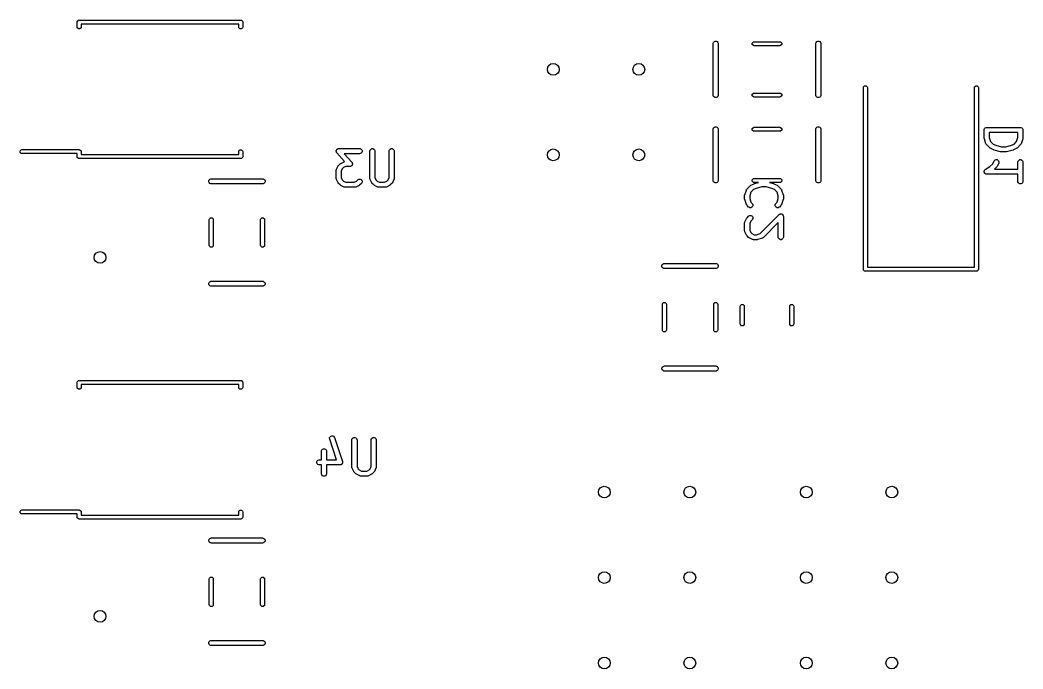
# Model space of a CAD drawing. Extents: x 0.39 to 2.96, y 0.39 to 3.71.
# Drawn here: x 1.786 to 2.959, y 2.108 to 2.868 of the extents above; entities that cross this region are included whole.
import ezdxf

# ---------------------------------------------------------------- set-up
doc = ezdxf.new("R2010")
doc.units = 0
doc.header["$MEASUREMENT"] = 0
doc.layers.add('BLACK', color=7, linetype='CONTINUOUS')

msp = doc.modelspace()

# ---------------------------------------------------------------- linework, layer by layer
at = {"layer": 'BLACK', "linetype": 'CONTINUOUS'}
for p, q in [((1.8531, 2.8654), (1.8533, 2.8663)), ((1.8531, 2.8595), (1.8531, 2.8654)), ((1.8533, 2.8663), (1.8546, 2.8676)), ((1.8546, 2.8676), (1.8555, 2.8678)), ((1.8555, 2.8678), (2.0445, 2.8678)), ((2.0421, 2.863), (1.8579, 2.863)), ((1.8579, 2.863), (1.8579, 2.8595)), ((2.0421, 2.8595), (2.0421, 2.863)), ((2.0445, 2.8678), (2.0454, 2.8676)), ((2.0454, 2.8676), (2.0467, 2.8663)), ((2.0467, 2.8663), (2.0469, 2.8654)), ((2.0469, 2.8654), (2.0469, 2.8595)), ((1.8533, 2.8586), (1.8531, 2.8595)), ((1.8546, 2.8573), (1.8533, 2.8586)), ((1.8564, 2.8573), (1.8546, 2.8573)), ((1.8577, 2.8586), (1.8564, 2.8573)), ((1.8579, 2.8595), (1.8577, 2.8586)), ((2.0423, 2.8586), (2.0421, 2.8595)), ((2.0436, 2.8573), (2.0423, 2.8586)), ((2.0454, 2.8573), (2.0436, 2.8573)), ((2.0467, 2.8586), (2.0454, 2.8573)), ((2.0469, 2.8595), (2.0467, 2.8586)), ((2.597, 2.84), (2.5971, 2.8406)), ((2.597, 2.78), (2.597, 2.84)), ((2.5971, 2.8406), (2.5975, 2.8416)), ((2.5975, 2.8416), (2.5984, 2.8425)), ((2.5984, 2.8425), (2.5994, 2.8429)), ((2.5994, 2.8429), (2.6006, 2.8429)), ((2.6006, 2.8429), (2.6016, 2.8425)), ((2.6016, 2.8425), (2.6025, 2.8416)), ((2.6025, 2.8416), (2.6029, 2.8406)), ((2.6029, 2.8406), (2.603, 2.84)), ((2.603, 2.84), (2.603, 2.78)), ((2.6428, 2.8409), (2.6441, 2.8422)), ((2.6428, 2.8391), (2.6428, 2.8409)), ((2.6441, 2.8378), (2.6428, 2.8391)), ((2.6441, 2.8422), (2.645, 2.8424)), ((2.645, 2.8424), (2.675, 2.8424)), ((2.675, 2.8424), (2.6759, 2.8422)), ((2.6759, 2.8422), (2.6772, 2.8409)), ((2.6772, 2.8391), (2.6759, 2.8378)), ((2.6772, 2.8409), (2.6772, 2.8391)), ((2.717, 2.84), (2.7171, 2.8406)), ((2.717, 2.78), (2.717, 2.84)), ((2.7171, 2.8406), (2.7175, 2.8416)), ((2.7175, 2.8416), (2.7184, 2.8425)), ((2.7184, 2.8425), (2.7194, 2.8429)), ((2.7194, 2.8429), (2.7206, 2.8429)), ((2.7206, 2.8429), (2.7216, 2.8425)), ((2.7216, 2.8425), (2.7225, 2.8416)), ((2.7225, 2.8416), (2.7229, 2.8406)), ((2.7229, 2.8406), (2.723, 2.84)), ((2.723, 2.84), (2.723, 2.78)), ((2.645, 2.8376), (2.6441, 2.8378)), ((2.675, 2.8376), (2.645, 2.8376)), ((2.6759, 2.8378), (2.675, 2.8376)), ((2.5971, 2.7794), (2.597, 2.78)), ((2.603, 2.78), (2.6029, 2.7794)), ((2.6428, 2.7809), (2.6441, 2.7822)), ((2.6428, 2.7791), (2.6428, 2.7809)), ((2.6441, 2.7822), (2.645, 2.7824)), ((2.645, 2.7824), (2.675, 2.7824)), ((2.675, 2.7824), (2.6759, 2.7822)), ((2.6759, 2.7822), (2.6772, 2.7809)), ((2.6772, 2.7809), (2.6772, 2.7791)), ((2.7171, 2.7794), (2.717, 2.78)), ((2.723, 2.78), (2.7229, 2.7794)), ((2.7727, 2.7887), (2.7729, 2.7896)), ((2.7727, 2.5761), (2.7727, 2.7887)), ((2.7729, 2.7896), (2.7741, 2.7909)), ((2.7741, 2.7909), (2.7759, 2.7909)), ((2.7759, 2.7909), (2.7772, 2.7896)), ((2.7772, 2.7896), (2.7774, 2.7887)), ((2.7774, 2.7887), (2.7774, 2.5785)), ((2.9026, 2.7887), (2.9028, 2.7896)), ((2.9026, 2.5785), (2.9026, 2.7887)), ((2.9028, 2.7896), (2.9041, 2.7909)), ((2.9041, 2.7909), (2.9059, 2.7909)), ((2.9059, 2.7909), (2.9071, 2.7896)), ((2.9071, 2.7896), (2.9073, 2.7887)), ((2.9073, 2.7887), (2.9073, 2.5761)), ((2.5975, 2.7784), (2.5971, 2.7794)), ((2.5984, 2.7775), (2.5975, 2.7784)), ((2.5994, 2.7771), (2.5984, 2.7775)), ((2.6006, 2.7771), (2.5994, 2.7771)), ((2.6016, 2.7775), (2.6006, 2.7771)), ((2.6025, 2.7784), (2.6016, 2.7775)), ((2.6029, 2.7794), (2.6025, 2.7784)), ((2.6441, 2.7778), (2.6428, 2.7791)), ((2.645, 2.7776), (2.6441, 2.7778)), ((2.675, 2.7776), (2.645, 2.7776)), ((2.6759, 2.7778), (2.675, 2.7776)), ((2.6772, 2.7791), (2.6759, 2.7778)), ((2.7175, 2.7784), (2.7171, 2.7794)), ((2.7184, 2.7775), (2.7175, 2.7784)), ((2.7194, 2.7771), (2.7184, 2.7775)), ((2.7206, 2.7771), (2.7194, 2.7771)), ((2.7216, 2.7775), (2.7206, 2.7771)), ((2.7225, 2.7784), (2.7216, 2.7775)), ((2.7229, 2.7794), (2.7225, 2.7784)), ((2.597, 2.74), (2.5971, 2.7406)), ((2.597, 2.68), (2.597, 2.74)), ((2.5971, 2.7406), (2.5975, 2.7416)), ((2.5975, 2.7416), (2.5984, 2.7425)), ((2.5984, 2.7425), (2.5994, 2.7429)), ((2.5994, 2.7429), (2.6006, 2.7429)), ((2.6006, 2.7429), (2.6016, 2.7425)), ((2.6016, 2.7425), (2.6025, 2.7416)), ((2.6025, 2.7416), (2.6029, 2.7406)), ((2.6029, 2.7406), (2.603, 2.74)), ((2.603, 2.74), (2.603, 2.68)), ((2.6428, 2.7409), (2.6441, 2.7422)), ((2.6428, 2.7391), (2.6428, 2.7409)), ((2.6441, 2.7378), (2.6428, 2.7391)), ((2.6441, 2.7422), (2.645, 2.7424)), ((2.645, 2.7376), (2.6441, 2.7378)), ((2.645, 2.7424), (2.675, 2.7424)), ((2.675, 2.7376), (2.645, 2.7376)), ((2.675, 2.7424), (2.6759, 2.7422)), ((2.6759, 2.7378), (2.675, 2.7376)), ((2.6759, 2.7422), (2.6772, 2.7409)), ((2.6772, 2.7391), (2.6759, 2.7378)), ((2.6772, 2.7409), (2.6772, 2.7391)), ((2.717, 2.74), (2.7171, 2.7406)), ((2.717, 2.68), (2.717, 2.74)), ((2.7171, 2.7406), (2.7175, 2.7416)), ((2.7175, 2.7416), (2.7184, 2.7425)), ((2.7184, 2.7425), (2.7194, 2.7429)), ((2.7194, 2.7429), (2.7206, 2.7429)), ((2.7206, 2.7429), (2.7216, 2.7425)), ((2.7216, 2.7425), (2.7225, 2.7416)), ((2.7225, 2.7416), (2.7229, 2.7406)), ((2.7229, 2.7406), (2.723, 2.74)), ((2.723, 2.74), (2.723, 2.68)), ((2.914, 2.7391), (2.9141, 2.7396)), ((2.914, 2.7297), (2.914, 2.7391)), ((2.9141, 2.7396), (2.9145, 2.7407)), ((2.9145, 2.7407), (2.9153, 2.7415)), ((2.9153, 2.7415), (2.9164, 2.742)), ((2.9164, 2.742), (2.917, 2.742)), ((2.917, 2.742), (2.9563, 2.742)), ((2.9534, 2.7361), (2.9199, 2.7361)), ((2.9199, 2.7361), (2.9199, 2.7302)), ((2.9534, 2.7302), (2.9534, 2.7361)), ((2.9563, 2.742), (2.9569, 2.742)), ((2.9569, 2.742), (2.958, 2.7415)), ((2.958, 2.7415), (2.9588, 2.7407)), ((2.9588, 2.7407), (2.9592, 2.7396)), ((2.9592, 2.7396), (2.9593, 2.7391)), ((2.9593, 2.7391), (2.9593, 2.7297)), ((2.914, 2.7294), (2.914, 2.7297)), ((2.914, 2.7293), (2.914, 2.7294)), ((2.9141, 2.7292), (2.914, 2.7293)), ((2.9141, 2.7291), (2.9141, 2.7292)), ((2.9141, 2.729), (2.9141, 2.7291)), ((2.9142, 2.7288), (2.9141, 2.729)), ((2.916, 2.7231), (2.9142, 2.7288)), ((2.9163, 2.7226), (2.916, 2.7231)), ((2.9163, 2.7225), (2.9163, 2.7226)), ((2.9164, 2.7224), (2.9163, 2.7225)), ((2.9167, 2.722), (2.9164, 2.7224)), ((2.9205, 2.7182), (2.9167, 2.722)), ((2.9199, 2.7302), (2.9214, 2.7257)), ((2.9214, 2.7257), (2.9243, 2.7227)), ((2.9243, 2.7227), (2.9274, 2.7212)), ((2.9274, 2.7212), (2.9342, 2.7195)), ((2.9391, 2.7195), (2.9459, 2.7212)), ((2.9459, 2.7212), (2.949, 2.7227)), ((2.949, 2.7227), (2.9519, 2.7257)), ((2.9519, 2.7257), (2.9534, 2.7302)), ((2.9565, 2.722), (2.9528, 2.7182)), ((2.9569, 2.7224), (2.9565, 2.722)), ((2.957, 2.7225), (2.9569, 2.7224)), ((2.9573, 2.7231), (2.957, 2.7226)), ((2.957, 2.7226), (2.957, 2.7225)), ((2.9591, 2.7288), (2.9573, 2.7231)), ((2.9592, 2.729), (2.9591, 2.7288)), ((2.9593, 2.7293), (2.9592, 2.7292)), ((2.9592, 2.7292), (2.9592, 2.7291)), ((2.9592, 2.7291), (2.9592, 2.729)), ((2.9593, 2.7297), (2.9593, 2.7294)), ((2.9593, 2.7294), (2.9593, 2.7293)), ((1.7864, 2.7147), (1.7877, 2.716)), ((1.7864, 2.7129), (1.7864, 2.7147)), ((1.7877, 2.7116), (1.7864, 2.7129)), ((1.7877, 2.716), (1.7886, 2.7162)), ((1.7886, 2.7115), (1.7877, 2.7116)), ((1.7886, 2.7162), (1.8555, 2.7162)), ((1.8531, 2.7115), (1.7886, 2.7115)), ((1.8531, 2.7079), (1.8531, 2.7115)), ((1.8555, 2.7162), (1.8564, 2.716)), ((1.8564, 2.716), (1.8577, 2.7147)), ((1.8577, 2.7147), (1.8579, 2.7138)), ((1.8579, 2.7138), (1.8579, 2.7103)), ((1.8579, 2.7103), (2.0421, 2.7103)), ((2.0421, 2.7138), (2.0423, 2.7147)), ((2.0421, 2.7103), (2.0421, 2.7138)), ((2.0423, 2.7147), (2.0436, 2.716)), ((2.0436, 2.716), (2.0454, 2.716)), ((2.0454, 2.716), (2.0467, 2.7147)), ((2.0467, 2.7147), (2.0469, 2.7138)), ((2.0469, 2.7138), (2.0469, 2.7079)), ((2.1562, 2.7145), (2.1562, 2.715)), ((2.1562, 2.715), (2.1563, 2.715)), ((2.1562, 2.714), (2.1562, 2.7145)), ((2.1562, 2.7139), (2.1562, 2.714)), ((2.1562, 2.7138), (2.1562, 2.7139)), ((2.1564, 2.7134), (2.1562, 2.7138)), ((2.1563, 2.7151), (2.1565, 2.7156)), ((2.1563, 2.715), (2.1563, 2.7151)), ((2.1566, 2.7129), (2.1564, 2.7134)), ((2.1565, 2.7156), (2.1567, 2.716)), ((2.1567, 2.7128), (2.1566, 2.7129)), ((2.1567, 2.716), (2.1568, 2.7161)), ((2.1567, 2.7127), (2.1567, 2.7128)), ((2.1569, 2.7124), (2.1567, 2.7127)), ((2.1567, 2.7127), (2.1567, 2.7127)), ((2.1568, 2.7162), (2.1572, 2.7165)), ((2.1568, 2.7161), (2.1568, 2.7162)), ((2.1659, 2.7022), (2.1569, 2.7124)), ((2.1572, 2.7165), (2.1575, 2.7168)), ((2.1575, 2.7168), (2.1576, 2.7169)), ((2.1576, 2.7169), (2.1577, 2.7169)), ((2.1577, 2.7169), (2.1581, 2.7171)), ((2.1581, 2.7171), (2.1586, 2.7173)), ((2.1586, 2.7173), (2.1587, 2.7173)), ((2.1587, 2.7173), (2.1588, 2.7173)), ((2.1588, 2.7173), (2.1588, 2.7173)), ((2.1588, 2.7173), (2.1591, 2.7173)), ((2.1591, 2.7173), (2.1835, 2.7173)), ((2.1835, 2.7114), (2.1656, 2.7114)), ((2.1656, 2.7114), (2.1745, 2.7013)), ((2.1835, 2.7173), (2.1841, 2.7173)), ((2.1841, 2.7115), (2.1835, 2.7114)), ((2.1841, 2.7173), (2.1852, 2.7168)), ((2.1852, 2.7119), (2.1841, 2.7115)), ((2.1852, 2.7168), (2.186, 2.716)), ((2.186, 2.7127), (2.1852, 2.7119)), ((2.186, 2.716), (2.1864, 2.715)), ((2.1864, 2.7138), (2.186, 2.7127)), ((2.1864, 2.715), (2.1864, 2.7138)), ((2.1956, 2.715), (2.1961, 2.716)), ((2.1956, 2.7144), (2.1956, 2.715)), ((2.1956, 2.6825), (2.1956, 2.7144)), ((2.1961, 2.716), (2.1969, 2.7168)), ((2.1969, 2.7168), (2.1979, 2.7173)), ((2.1979, 2.7173), (2.1991, 2.7173)), ((2.1991, 2.7173), (2.2002, 2.7168)), ((2.2002, 2.7168), (2.201, 2.716)), ((2.201, 2.716), (2.2014, 2.715)), ((2.2014, 2.715), (2.2015, 2.7144)), ((2.2015, 2.7144), (2.2015, 2.6832)), ((2.2181, 2.715), (2.2186, 2.716)), ((2.2181, 2.7144), (2.2181, 2.715)), ((2.2181, 2.6832), (2.2181, 2.7144)), ((2.2186, 2.716), (2.2194, 2.7168)), ((2.2194, 2.7168), (2.2204, 2.7173)), ((2.2204, 2.7173), (2.2216, 2.7173)), ((2.2216, 2.7173), (2.2226, 2.7168)), ((2.2226, 2.7168), (2.2235, 2.716)), ((2.2235, 2.716), (2.2239, 2.715)), ((2.2239, 2.715), (2.224, 2.7144)), ((2.224, 2.7144), (2.224, 2.6825)), ((2.9207, 2.718), (2.9205, 2.7182)), ((2.9208, 2.718), (2.9207, 2.718)), ((2.9209, 2.7179), (2.9208, 2.718)), ((2.921, 2.7178), (2.9209, 2.7179)), ((2.9209, 2.7179), (2.9209, 2.7179)), ((2.9213, 2.7177), (2.921, 2.7178)), ((2.925, 2.7158), (2.9213, 2.7177)), ((2.9251, 2.7158), (2.925, 2.7158)), ((2.9253, 2.7157), (2.9251, 2.7158)), ((2.9251, 2.7158), (2.9251, 2.7158)), ((2.9256, 2.7156), (2.9253, 2.7157)), ((2.9331, 2.7137), (2.9256, 2.7156)), ((2.9256, 2.7156), (2.9256, 2.7156)), ((2.9256, 2.7156), (2.9256, 2.7156)), ((2.9332, 2.7137), (2.9331, 2.7137)), ((2.9333, 2.7137), (2.9332, 2.7137)), ((2.9335, 2.7136), (2.9333, 2.7137)), ((2.9337, 2.7136), (2.9335, 2.7136)), ((2.9338, 2.7136), (2.9337, 2.7136)), ((2.9337, 2.7136), (2.9337, 2.7136)), ((2.9395, 2.7136), (2.9338, 2.7136)), ((2.9342, 2.7195), (2.9391, 2.7195)), ((2.9396, 2.7136), (2.9395, 2.7136)), ((2.9398, 2.7136), (2.9396, 2.7136)), ((2.9396, 2.7136), (2.9396, 2.7136)), ((2.94, 2.7137), (2.9398, 2.7136)), ((2.9401, 2.7137), (2.94, 2.7137)), ((2.9402, 2.7137), (2.9401, 2.7137)), ((2.9477, 2.7156), (2.9402, 2.7137)), ((2.948, 2.7157), (2.9477, 2.7156)), ((2.9477, 2.7156), (2.9477, 2.7156)), ((2.9477, 2.7156), (2.9477, 2.7156)), ((2.9482, 2.7158), (2.948, 2.7157)), ((2.9483, 2.7158), (2.9482, 2.7158)), ((2.9482, 2.7158), (2.9482, 2.7158)), ((2.952, 2.7177), (2.9483, 2.7158)), ((2.9523, 2.7178), (2.952, 2.7177)), ((2.9524, 2.7179), (2.9523, 2.7179)), ((2.9523, 2.7179), (2.9523, 2.7178)), ((2.9525, 2.718), (2.9524, 2.7179)), ((2.9526, 2.718), (2.9525, 2.718)), ((2.9528, 2.7182), (2.9526, 2.718)), ((1.8533, 2.707), (1.8531, 2.7079)), ((1.8546, 2.7057), (1.8533, 2.707)), ((1.8555, 2.7056), (1.8546, 2.7057)), ((2.0445, 2.7056), (1.8555, 2.7056)), ((2.0454, 2.7057), (2.0445, 2.7056)), ((2.0467, 2.707), (2.0454, 2.7057)), ((2.0469, 2.7079), (2.0467, 2.707)), ((2.1587, 2.6975), (2.1589, 2.6977)), ((2.1589, 2.6977), (2.1608, 2.6996)), ((2.1608, 2.6996), (2.161, 2.6998)), ((2.161, 2.6998), (2.1611, 2.6998)), ((2.1611, 2.6998), (2.1612, 2.6999)), ((2.1612, 2.6999), (2.1612, 2.7)), ((2.1612, 2.7), (2.1613, 2.7)), ((2.1613, 2.7), (2.1616, 2.7001)), ((2.1616, 2.7001), (2.1653, 2.702)), ((2.1653, 2.702), (2.1659, 2.7022)), ((2.1745, 2.7013), (2.1747, 2.7011)), ((2.1747, 2.6977), (2.1746, 2.6977)), ((2.1746, 2.6977), (2.1746, 2.6976)), ((2.1747, 2.7011), (2.1747, 2.701)), ((2.1747, 2.701), (2.1747, 2.701)), ((2.1747, 2.701), (2.1748, 2.7009)), ((2.1749, 2.6982), (2.1747, 2.6977)), ((2.1748, 2.7009), (2.175, 2.7004)), ((2.1751, 2.6986), (2.1749, 2.6982)), ((2.175, 2.7004), (2.1752, 2.7)), ((2.1752, 2.6988), (2.1751, 2.6987)), ((2.1751, 2.6987), (2.1751, 2.6986)), ((2.1752, 2.7), (2.1752, 2.6999)), ((2.1752, 2.6999), (2.1752, 2.6998)), ((2.1752, 2.6998), (2.1752, 2.6993)), ((2.1752, 2.6993), (2.1752, 2.6988)), ((2.9207, 2.6964), (2.9239, 2.6996)), ((2.9239, 2.6996), (2.9256, 2.7029)), ((2.9256, 2.7029), (2.9259, 2.7034)), ((2.9259, 2.7034), (2.9267, 2.7041)), ((2.9267, 2.7041), (2.9278, 2.7045)), ((2.9278, 2.7045), (2.929, 2.7044)), ((2.929, 2.7044), (2.93, 2.7039)), ((2.9309, 2.7002), (2.929, 2.6965)), ((2.93, 2.7039), (2.9308, 2.703)), ((2.9308, 2.703), (2.9311, 2.7019)), ((2.9311, 2.7008), (2.9309, 2.7002)), ((2.9311, 2.7019), (2.9311, 2.7008)), ((2.9534, 2.7021), (2.9539, 2.7032)), ((2.9534, 2.7016), (2.9534, 2.7021)), ((2.9534, 2.6933), (2.9534, 2.7016)), ((2.9539, 2.7032), (2.9547, 2.704)), ((2.9547, 2.704), (2.9558, 2.7045)), ((2.9558, 2.7045), (2.9569, 2.7045)), ((2.9569, 2.7045), (2.958, 2.704)), ((2.958, 2.704), (2.9588, 2.7032)), ((2.9588, 2.7032), (2.9592, 2.7021)), ((2.9592, 2.7021), (2.9593, 2.7016)), ((2.9593, 2.7016), (2.9593, 2.6791)), ((2.1562, 2.6925), (2.1563, 2.6926)), ((2.1562, 2.6919), (2.1562, 2.6925)), ((2.1562, 2.6825), (2.1562, 2.6919)), ((2.1563, 2.6927), (2.1565, 2.6932)), ((2.1563, 2.6926), (2.1563, 2.6927)), ((2.1565, 2.6932), (2.1584, 2.697)), ((2.1584, 2.697), (2.1585, 2.6972)), ((2.1585, 2.6972), (2.1586, 2.6973)), ((2.1586, 2.6973), (2.1586, 2.6974)), ((2.1586, 2.6974), (2.1587, 2.6974)), ((2.1587, 2.6974), (2.1587, 2.6975)), ((2.1634, 2.6939), (2.1621, 2.6912)), ((2.1621, 2.6912), (2.1621, 2.6832)), ((2.1646, 2.6951), (2.1634, 2.6939)), ((2.1673, 2.6964), (2.1646, 2.6951)), ((2.1723, 2.6964), (2.1673, 2.6964)), ((2.1726, 2.6965), (2.1723, 2.6964)), ((2.1727, 2.6965), (2.1726, 2.6965)), ((2.1726, 2.6965), (2.1726, 2.6965)), ((2.1728, 2.6965), (2.1727, 2.6965)), ((2.1733, 2.6967), (2.1728, 2.6965)), ((2.1737, 2.6968), (2.1733, 2.6967)), ((2.1738, 2.6969), (2.1737, 2.6968)), ((2.1739, 2.6969), (2.1738, 2.6969)), ((2.1742, 2.6973), (2.1739, 2.6969)), ((2.1746, 2.6976), (2.1742, 2.6973)), ((2.914, 2.6903), (2.9141, 2.6906)), ((2.9141, 2.69), (2.914, 2.6903)), ((2.9141, 2.6909), (2.9142, 2.6912)), ((2.9141, 2.6906), (2.9141, 2.6909)), ((2.9141, 2.6897), (2.9141, 2.69)), ((2.9142, 2.6895), (2.9141, 2.6897)), ((2.9142, 2.6914), (2.9144, 2.6917)), ((2.9142, 2.6912), (2.9142, 2.6914)), ((2.9142, 2.6892), (2.9142, 2.6895)), ((2.9144, 2.6889), (2.9142, 2.6892)), ((2.9144, 2.6917), (2.9145, 2.692)), ((2.9145, 2.6887), (2.9144, 2.6889)), ((2.9145, 2.692), (2.9147, 2.6922)), ((2.9147, 2.6885), (2.9145, 2.6887)), ((2.9147, 2.6922), (2.9149, 2.6924)), ((2.9149, 2.6882), (2.9147, 2.6885)), ((2.9149, 2.6924), (2.9153, 2.6928)), ((2.9151, 2.6881), (2.9149, 2.6882)), ((2.9153, 2.6879), (2.9151, 2.6881)), ((2.9153, 2.6928), (2.9207, 2.6964)), ((2.9153, 2.6928), (2.9153, 2.6928)), ((2.9153, 2.6928), (2.9153, 2.6928)), ((2.9153, 2.6928), (2.9153, 2.6928)), ((2.9156, 2.6877), (2.9153, 2.6879)), ((2.9158, 2.6876), (2.9156, 2.6877)), ((2.9161, 2.6875), (2.9158, 2.6876)), ((2.9164, 2.6874), (2.9161, 2.6875)), ((2.917, 2.6874), (2.9164, 2.6874)), ((2.9534, 2.6874), (2.917, 2.6874)), ((2.917, 2.6874), (2.917, 2.6874)), ((2.917, 2.6874), (2.917, 2.6874)), ((2.917, 2.6874), (2.917, 2.6874)), ((2.9284, 2.6957), (2.926, 2.6933)), ((2.926, 2.6933), (2.9534, 2.6933)), ((2.9286, 2.696), (2.9284, 2.6957)), ((2.9287, 2.696), (2.9286, 2.696)), ((2.9288, 2.6962), (2.9287, 2.6961)), ((2.9287, 2.6961), (2.9287, 2.696)), ((2.929, 2.6965), (2.9288, 2.6962)), ((2.9288, 2.6962), (2.9288, 2.6962)), ((2.9534, 2.6791), (2.9534, 2.6874)), ((2.0071, 2.6797), (2.0075, 2.6808)), ((2.0071, 2.6786), (2.0071, 2.6797)), ((2.0075, 2.6775), (2.0071, 2.6786)), ((2.0075, 2.6808), (2.0084, 2.6816)), ((2.0084, 2.6767), (2.0075, 2.6775)), ((2.0084, 2.6816), (2.0094, 2.6821)), ((2.0094, 2.6763), (2.0084, 2.6767)), ((2.0094, 2.6821), (2.01, 2.6821)), ((2.01, 2.6762), (2.0094, 2.6763)), ((2.01, 2.6821), (2.07, 2.6821)), ((2.07, 2.6762), (2.01, 2.6762)), ((2.07, 2.6821), (2.0706, 2.6821)), ((2.0706, 2.6763), (2.07, 2.6762)), ((2.0706, 2.6821), (2.0716, 2.6816)), ((2.0716, 2.6767), (2.0706, 2.6763)), ((2.0716, 2.6816), (2.0725, 2.6808)), ((2.0725, 2.6775), (2.0716, 2.6767)), ((2.0725, 2.6808), (2.0729, 2.6797)), ((2.0729, 2.6786), (2.0725, 2.6775)), ((2.0729, 2.6797), (2.0729, 2.6786)), ((2.1562, 2.6819), (2.1562, 2.6825)), ((2.1563, 2.6818), (2.1562, 2.6819)), ((2.1563, 2.6817), (2.1563, 2.6818)), ((2.1565, 2.6812), (2.1563, 2.6817)), ((2.1584, 2.6774), (2.1565, 2.6812)), ((2.1585, 2.6772), (2.1584, 2.6774)), ((2.1586, 2.6771), (2.1585, 2.6772)), ((2.1586, 2.677), (2.1586, 2.6771)), ((2.1587, 2.6769), (2.1586, 2.677)), ((2.1589, 2.6767), (2.1587, 2.6769)), ((2.1587, 2.6769), (2.1587, 2.6769)), ((2.1608, 2.6748), (2.1589, 2.6767)), ((2.161, 2.6746), (2.1608, 2.6748)), ((2.1611, 2.6746), (2.161, 2.6746)), ((2.1612, 2.6745), (2.1611, 2.6746)), ((2.1612, 2.6744), (2.1612, 2.6745)), ((2.1613, 2.6744), (2.1612, 2.6744)), ((2.1616, 2.6742), (2.1613, 2.6744)), ((2.1653, 2.6724), (2.1616, 2.6742)), ((2.1621, 2.6832), (2.1634, 2.6805)), ((2.1634, 2.6805), (2.1646, 2.6793)), ((2.1646, 2.6793), (2.1673, 2.678)), ((2.1673, 2.678), (2.1772, 2.678)), ((2.1772, 2.678), (2.1799, 2.6793)), ((2.183, 2.6742), (2.1792, 2.6724)), ((2.1799, 2.6793), (2.1814, 2.6808)), ((2.1814, 2.6808), (2.1819, 2.6812)), ((2.1819, 2.6812), (2.1829, 2.6817)), ((2.1829, 2.6817), (2.1841, 2.6817)), ((2.1832, 2.6744), (2.183, 2.6742)), ((2.1833, 2.6744), (2.1832, 2.6744)), ((2.1834, 2.6745), (2.1833, 2.6744)), ((2.1835, 2.6746), (2.1834, 2.6746)), ((2.1834, 2.6746), (2.1834, 2.6745)), ((2.1837, 2.6748), (2.1835, 2.6746)), ((2.1856, 2.6767), (2.1837, 2.6748)), ((2.1841, 2.6817), (2.1852, 2.6812)), ((2.1852, 2.6812), (2.186, 2.6804)), ((2.186, 2.6771), (2.1856, 2.6767)), ((2.186, 2.6804), (2.1864, 2.6793)), ((2.1864, 2.6782), (2.186, 2.6771)), ((2.1864, 2.6793), (2.1864, 2.6782)), ((2.1956, 2.6819), (2.1956, 2.6825)), ((2.1957, 2.6818), (2.1956, 2.6819)), ((2.1957, 2.6817), (2.1957, 2.6818)), ((2.1959, 2.6812), (2.1957, 2.6817)), ((2.1977, 2.6774), (2.1959, 2.6812)), ((2.1979, 2.6772), (2.1977, 2.6774)), ((2.1979, 2.6771), (2.1979, 2.6772)), ((2.198, 2.677), (2.1979, 2.6771)), ((2.1981, 2.6769), (2.198, 2.677)), ((2.1983, 2.6767), (2.1981, 2.6769)), ((2.1981, 2.6769), (2.1981, 2.6769)), ((2.2002, 2.6748), (2.1983, 2.6767)), ((2.2004, 2.6746), (2.2002, 2.6748)), ((2.2005, 2.6745), (2.2004, 2.6746)), ((2.2004, 2.6746), (2.2004, 2.6746)), ((2.2006, 2.6744), (2.2005, 2.6745)), ((2.2007, 2.6744), (2.2006, 2.6744)), ((2.2009, 2.6742), (2.2007, 2.6744)), ((2.2047, 2.6724), (2.2009, 2.6742)), ((2.2015, 2.6832), (2.2028, 2.6805)), ((2.2028, 2.6805), (2.204, 2.6793)), ((2.204, 2.6793), (2.2067, 2.678)), ((2.2067, 2.678), (2.2128, 2.678)), ((2.2128, 2.678), (2.2155, 2.6793)), ((2.2186, 2.6742), (2.2148, 2.6724)), ((2.2155, 2.6793), (2.2167, 2.6805)), ((2.2167, 2.6805), (2.2181, 2.6832)), ((2.2188, 2.6744), (2.2186, 2.6742)), ((2.2189, 2.6744), (2.2188, 2.6744)), ((2.219, 2.6745), (2.2189, 2.6744)), ((2.2191, 2.6746), (2.219, 2.6745)), ((2.2193, 2.6748), (2.2191, 2.6746)), ((2.2191, 2.6746), (2.2191, 2.6746)), ((2.2212, 2.6767), (2.2193, 2.6748)), ((2.2214, 2.6769), (2.2212, 2.6767)), ((2.2215, 2.6769), (2.2214, 2.6769)), ((2.2216, 2.6771), (2.2215, 2.677)), ((2.2215, 2.677), (2.2215, 2.6769)), ((2.2218, 2.6774), (2.2216, 2.6772)), ((2.2216, 2.6772), (2.2216, 2.6771)), ((2.2236, 2.6812), (2.2218, 2.6774)), ((2.2239, 2.6817), (2.2236, 2.6812)), ((2.224, 2.6825), (2.2239, 2.6819)), ((2.2239, 2.6819), (2.2239, 2.6818)), ((2.2239, 2.6818), (2.2239, 2.6817)), ((2.5971, 2.6794), (2.597, 2.68)), ((2.5975, 2.6784), (2.5971, 2.6794)), ((2.5984, 2.6775), (2.5975, 2.6784)), ((2.5994, 2.6771), (2.5984, 2.6775)), ((2.6006, 2.6771), (2.5994, 2.6771)), ((2.6016, 2.6775), (2.6006, 2.6771)), ((2.6025, 2.6784), (2.6016, 2.6775)), ((2.6029, 2.6794), (2.6025, 2.6784)), ((2.603, 2.68), (2.6029, 2.6794)), ((2.6407, 2.6741), (2.6407, 2.6742)), ((2.6407, 2.6742), (2.6408, 2.6742)), ((2.6408, 2.6742), (2.6411, 2.6744)), ((2.6411, 2.6744), (2.6448, 2.6763)), ((2.6428, 2.6809), (2.6441, 2.6822)), ((2.6428, 2.6791), (2.6428, 2.6809)), ((2.6441, 2.6778), (2.6428, 2.6791)), ((2.6441, 2.6822), (2.645, 2.6824)), ((2.645, 2.6776), (2.6441, 2.6778)), ((2.6448, 2.6763), (2.6449, 2.6763)), ((2.6449, 2.6763), (2.6451, 2.6764)), ((2.6449, 2.6763), (2.6449, 2.6763)), ((2.645, 2.6824), (2.675, 2.6824)), ((2.65, 2.6776), (2.645, 2.6776)), ((2.6451, 2.6764), (2.6454, 2.6765)), ((2.6454, 2.6765), (2.65, 2.6776)), ((2.6454, 2.6765), (2.6454, 2.6765)), ((2.6454, 2.6765), (2.6454, 2.6765)), ((2.675, 2.6776), (2.6629, 2.6776)), ((2.6629, 2.6776), (2.6675, 2.6765)), ((2.6675, 2.6765), (2.6675, 2.6765)), ((2.6675, 2.6765), (2.6675, 2.6765)), ((2.6675, 2.6765), (2.6678, 2.6764)), ((2.6678, 2.6764), (2.668, 2.6763)), ((2.668, 2.6763), (2.668, 2.6763)), ((2.668, 2.6763), (2.6681, 2.6763)), ((2.6681, 2.6763), (2.6718, 2.6744)), ((2.6718, 2.6744), (2.6721, 2.6742)), ((2.6721, 2.6742), (2.6721, 2.6742)), ((2.6721, 2.6742), (2.6722, 2.6741)), ((2.675, 2.6824), (2.6759, 2.6822)), ((2.6759, 2.6778), (2.675, 2.6776)), ((2.6759, 2.6822), (2.6772, 2.6809)), ((2.6772, 2.6791), (2.6759, 2.6778)), ((2.6772, 2.6809), (2.6772, 2.6791)), ((2.7171, 2.6794), (2.717, 2.68)), ((2.7175, 2.6784), (2.7171, 2.6794)), ((2.7184, 2.6775), (2.7175, 2.6784)), ((2.7194, 2.6771), (2.7184, 2.6775)), ((2.7206, 2.6771), (2.7194, 2.6771)), ((2.7216, 2.6775), (2.7206, 2.6771)), ((2.7225, 2.6784), (2.7216, 2.6775)), ((2.7229, 2.6794), (2.7225, 2.6784)), ((2.723, 2.68), (2.7229, 2.6794)), ((2.9534, 2.6785), (2.9534, 2.6791)), ((2.9539, 2.6774), (2.9534, 2.6785)), ((2.9547, 2.6766), (2.9539, 2.6774)), ((2.9558, 2.6762), (2.9547, 2.6766)), ((2.9569, 2.6762), (2.9558, 2.6762)), ((2.958, 2.6766), (2.9569, 2.6762)), ((2.9588, 2.6774), (2.958, 2.6766)), ((2.9592, 2.6785), (2.9588, 2.6774)), ((2.9593, 2.6791), (2.9592, 2.6785)), ((2.1659, 2.6722), (2.1653, 2.6724)), ((2.166, 2.6722), (2.1659, 2.6722)), ((2.1661, 2.6721), (2.166, 2.6722)), ((2.1666, 2.6721), (2.1661, 2.6721)), ((2.1779, 2.6721), (2.1666, 2.6721)), ((2.1785, 2.6721), (2.1779, 2.6721)), ((2.1786, 2.6722), (2.1785, 2.6721)), ((2.1787, 2.6722), (2.1786, 2.6722)), ((2.1792, 2.6724), (2.1787, 2.6722)), ((2.2052, 2.6722), (2.2047, 2.6724)), ((2.2053, 2.6722), (2.2052, 2.6722)), ((2.2054, 2.6721), (2.2053, 2.6722)), ((2.206, 2.6721), (2.2054, 2.6721)), ((2.2135, 2.6721), (2.206, 2.6721)), ((2.2141, 2.6721), (2.2135, 2.6721)), ((2.2142, 2.6722), (2.2141, 2.6721)), ((2.2143, 2.6722), (2.2142, 2.6722)), ((2.2148, 2.6724), (2.2143, 2.6722)), ((2.6338, 2.6627), (2.6339, 2.6628)), ((2.6338, 2.6624), (2.6338, 2.6627)), ((2.6338, 2.6627), (2.6338, 2.6627)), ((2.6339, 2.663), (2.634, 2.6633)), ((2.6339, 2.6629), (2.6339, 2.663)), ((2.6339, 2.6628), (2.6339, 2.6629)), ((2.634, 2.6633), (2.6358, 2.6689)), ((2.6358, 2.6689), (2.6361, 2.6695)), ((2.6361, 2.6695), (2.6362, 2.6696)), ((2.6361, 2.6695), (2.6361, 2.6695)), ((2.6362, 2.6696), (2.6366, 2.6701)), ((2.6366, 2.6701), (2.6403, 2.6738)), ((2.6412, 2.6664), (2.6397, 2.6619)), ((2.6403, 2.6738), (2.6405, 2.674)), ((2.6405, 2.674), (2.6406, 2.6741)), ((2.6406, 2.6741), (2.6407, 2.6741)), ((2.6441, 2.6693), (2.6412, 2.6664)), ((2.6472, 2.6708), (2.6441, 2.6693)), ((2.654, 2.6725), (2.6472, 2.6708)), ((2.6589, 2.6725), (2.654, 2.6725)), ((2.6657, 2.6708), (2.6589, 2.6725)), ((2.6688, 2.6693), (2.6657, 2.6708)), ((2.6717, 2.6664), (2.6688, 2.6693)), ((2.6732, 2.6619), (2.6717, 2.6664)), ((2.6722, 2.6741), (2.6723, 2.6741)), ((2.6723, 2.6741), (2.6724, 2.674)), ((2.6724, 2.674), (2.6726, 2.6738)), ((2.6726, 2.6738), (2.6763, 2.6701)), ((2.6763, 2.6701), (2.6767, 2.6696)), ((2.6767, 2.6696), (2.6768, 2.6695)), ((2.6768, 2.6695), (2.6768, 2.6695)), ((2.6768, 2.6695), (2.6771, 2.6689)), ((2.6771, 2.6689), (2.6789, 2.6633)), ((2.6789, 2.6633), (2.679, 2.663)), ((2.679, 2.663), (2.679, 2.6629)), ((2.679, 2.6629), (2.679, 2.6628)), ((2.679, 2.6628), (2.6791, 2.6627)), ((2.6791, 2.6627), (2.6791, 2.6627)), ((2.6791, 2.6627), (2.6791, 2.6624)), ((2.6338, 2.6586), (2.6338, 2.6624)), ((2.6338, 2.6583), (2.6338, 2.6586)), ((2.6339, 2.6582), (2.6338, 2.6583)), ((2.6338, 2.6583), (2.6338, 2.6583)), ((2.6339, 2.658), (2.6339, 2.6582)), ((2.634, 2.6577), (2.6339, 2.658)), ((2.6339, 2.658), (2.6339, 2.658)), ((2.6358, 2.6521), (2.634, 2.6577)), ((2.6361, 2.6515), (2.6358, 2.6521)), ((2.6362, 2.6514), (2.6361, 2.6515)), ((2.6361, 2.6515), (2.6361, 2.6515)), ((2.6366, 2.6509), (2.6362, 2.6514)), ((2.6384, 2.649), (2.6366, 2.6509)), ((2.6397, 2.6619), (2.6397, 2.6591)), ((2.6397, 2.6591), (2.6412, 2.6546)), ((2.6412, 2.6546), (2.6426, 2.6532)), ((2.6426, 2.6532), (2.643, 2.6528)), ((2.643, 2.6528), (2.6434, 2.6517)), ((2.6434, 2.6517), (2.6434, 2.6505)), ((2.6695, 2.6517), (2.6699, 2.6528)), ((2.6695, 2.6505), (2.6695, 2.6517)), ((2.6699, 2.6528), (2.6703, 2.6532)), ((2.6703, 2.6532), (2.6717, 2.6546)), ((2.6717, 2.6546), (2.6732, 2.6591)), ((2.6732, 2.6591), (2.6732, 2.6619)), ((2.6763, 2.6509), (2.6745, 2.649)), ((2.6767, 2.6514), (2.6763, 2.6509)), ((2.6768, 2.6515), (2.6767, 2.6514)), ((2.6771, 2.6521), (2.6768, 2.6515)), ((2.6768, 2.6515), (2.6768, 2.6515)), ((2.6789, 2.6577), (2.6771, 2.6521)), ((2.679, 2.658), (2.6789, 2.6577)), ((2.6791, 2.6583), (2.679, 2.6582)), ((2.679, 2.6582), (2.679, 2.658)), ((2.679, 2.658), (2.679, 2.658)), ((2.6791, 2.6624), (2.6791, 2.6586)), ((2.6791, 2.6586), (2.6791, 2.6583)), ((2.6791, 2.6583), (2.6791, 2.6583)), ((2.6389, 2.6487), (2.6384, 2.649)), ((2.6399, 2.6482), (2.6389, 2.6487)), ((2.6389, 2.6386), (2.6399, 2.639)), ((2.6411, 2.6482), (2.6399, 2.6482)), ((2.6399, 2.639), (2.6411, 2.639)), ((2.6422, 2.6487), (2.6411, 2.6482)), ((2.6411, 2.639), (2.6422, 2.6386)), ((2.643, 2.6495), (2.6422, 2.6487)), ((2.6434, 2.6505), (2.643, 2.6495)), ((2.652, 2.6181), (2.674, 2.6401)), ((2.6699, 2.6495), (2.6695, 2.6505)), ((2.6707, 2.6487), (2.6699, 2.6495)), ((2.6718, 2.6482), (2.6707, 2.6487)), ((2.673, 2.6482), (2.6718, 2.6482)), ((2.674, 2.6487), (2.673, 2.6482)), ((2.6745, 2.649), (2.674, 2.6487)), ((2.674, 2.6401), (2.6745, 2.6405)), ((2.6745, 2.6405), (2.6752, 2.6408)), ((2.6752, 2.6408), (2.6756, 2.6409)), ((2.6756, 2.6409), (2.6767, 2.6409)), ((2.6767, 2.6409), (2.6778, 2.6405)), ((2.6778, 2.6405), (2.6786, 2.6396)), ((2.6786, 2.6396), (2.6788, 2.639)), ((2.6788, 2.639), (2.679, 2.6386)), ((2.0076, 2.6342), (2.0078, 2.6351)), ((2.0076, 2.6042), (2.0076, 2.6342)), ((2.0078, 2.6351), (2.0091, 2.6363)), ((2.0091, 2.6363), (2.0109, 2.6363)), ((2.0109, 2.6363), (2.0122, 2.6351)), ((2.0122, 2.6351), (2.0124, 2.6342)), ((2.0124, 2.6342), (2.0124, 2.6042)), ((2.0676, 2.6342), (2.0678, 2.6351)), ((2.0676, 2.6042), (2.0676, 2.6342)), ((2.0678, 2.6351), (2.0691, 2.6363)), ((2.0691, 2.6363), (2.0709, 2.6363)), ((2.0709, 2.6363), (2.0722, 2.6351)), ((2.0722, 2.6351), (2.0724, 2.6342)), ((2.0724, 2.6342), (2.0724, 2.6042)), ((2.6338, 2.6305), (2.6339, 2.6311)), ((2.6338, 2.6211), (2.6338, 2.6305)), ((2.6339, 2.6313), (2.6341, 2.6318)), ((2.6339, 2.6312), (2.6339, 2.6313)), ((2.6339, 2.6311), (2.6339, 2.6312)), ((2.6341, 2.6318), (2.636, 2.6356)), ((2.636, 2.6356), (2.6362, 2.6358)), ((2.6362, 2.636), (2.6363, 2.6361)), ((2.6362, 2.6359), (2.6362, 2.636)), ((2.6362, 2.6358), (2.6362, 2.6359)), ((2.6363, 2.6361), (2.6364, 2.6361)), ((2.6364, 2.6361), (2.6366, 2.6363)), ((2.6366, 2.6363), (2.6384, 2.6382)), ((2.6384, 2.6382), (2.6389, 2.6386)), ((2.6411, 2.6325), (2.6397, 2.6298)), ((2.6397, 2.6298), (2.6397, 2.6218)), ((2.6426, 2.634), (2.6411, 2.6325)), ((2.6422, 2.6386), (2.643, 2.6378)), ((2.643, 2.6345), (2.6426, 2.634)), ((2.643, 2.6378), (2.6434, 2.6367)), ((2.6434, 2.6356), (2.643, 2.6345)), ((2.6434, 2.6367), (2.6434, 2.6356)), ((2.6732, 2.6309), (2.6557, 2.6134)), ((2.6732, 2.6136), (2.6732, 2.6309)), ((2.679, 2.6386), (2.6791, 2.638)), ((2.6791, 2.638), (2.6791, 2.6136)), ((2.6339, 2.6206), (2.6338, 2.6211)), ((2.6339, 2.6205), (2.6339, 2.6206)), ((2.6339, 2.6203), (2.6339, 2.6205)), ((2.6341, 2.6198), (2.6339, 2.6203)), ((2.636, 2.6161), (2.6341, 2.6198)), ((2.6362, 2.6158), (2.636, 2.6161)), ((2.6362, 2.6157), (2.6362, 2.6158)), ((2.6363, 2.6156), (2.6362, 2.6157)), ((2.6362, 2.6157), (2.6362, 2.6157)), ((2.6364, 2.6155), (2.6363, 2.6156)), ((2.6397, 2.6218), (2.6411, 2.6191)), ((2.6411, 2.6191), (2.6423, 2.6179)), ((2.6423, 2.6179), (2.645, 2.6166)), ((2.645, 2.6166), (2.6475, 2.6166)), ((2.6475, 2.6166), (2.652, 2.6181)), ((2.0078, 2.6033), (2.0076, 2.6042)), ((2.0124, 2.6042), (2.0122, 2.6033)), ((2.0678, 2.6033), (2.0676, 2.6042)), ((2.0724, 2.6042), (2.0722, 2.6033)), ((2.6366, 2.6153), (2.6364, 2.6155)), ((2.6384, 2.6134), (2.6366, 2.6153)), ((2.6387, 2.6132), (2.6384, 2.6134)), ((2.6388, 2.6131), (2.6387, 2.6132)), ((2.6387, 2.6132), (2.6387, 2.6132)), ((2.6389, 2.613), (2.6388, 2.6131)), ((2.6392, 2.6129), (2.6389, 2.613)), ((2.6389, 2.613), (2.6389, 2.613)), ((2.6429, 2.611), (2.6392, 2.6129)), ((2.6435, 2.6108), (2.6429, 2.611)), ((2.6436, 2.6108), (2.6435, 2.6108)), ((2.6437, 2.6107), (2.6436, 2.6108)), ((2.6443, 2.6107), (2.6437, 2.6107)), ((2.648, 2.6107), (2.6443, 2.6107)), ((2.6483, 2.6107), (2.648, 2.6107)), ((2.6484, 2.6107), (2.6483, 2.6107)), ((2.6485, 2.6107), (2.6484, 2.6107)), ((2.6486, 2.6107), (2.6485, 2.6107)), ((2.6487, 2.6108), (2.6486, 2.6107)), ((2.6489, 2.6108), (2.6487, 2.6108)), ((2.6546, 2.6127), (2.6489, 2.6108)), ((2.6551, 2.6129), (2.6546, 2.6127)), ((2.6552, 2.613), (2.6551, 2.6129)), ((2.6553, 2.613), (2.6552, 2.613)), ((2.6557, 2.6134), (2.6553, 2.613)), ((2.6732, 2.6131), (2.6732, 2.6136)), ((2.6737, 2.612), (2.6732, 2.6131)), ((2.6745, 2.6112), (2.6737, 2.612)), ((2.6756, 2.6107), (2.6745, 2.6112)), ((2.6767, 2.6107), (2.6756, 2.6107)), ((2.6778, 2.6112), (2.6767, 2.6107)), ((2.6786, 2.612), (2.6778, 2.6112)), ((2.679, 2.6131), (2.6786, 2.612)), ((2.6791, 2.6136), (2.679, 2.6131)), ((2.0091, 2.602), (2.0078, 2.6033)), ((2.0109, 2.602), (2.0091, 2.602)), ((2.0122, 2.6033), (2.0109, 2.602)), ((2.0691, 2.602), (2.0678, 2.6033)), ((2.0709, 2.602), (2.0691, 2.602)), ((2.0722, 2.6033), (2.0709, 2.602)), ((2.5371, 2.5806), (2.5375, 2.5816)), ((2.5371, 2.5794), (2.5371, 2.5806)), ((2.5375, 2.5816), (2.5384, 2.5825)), ((2.5384, 2.5825), (2.5394, 2.5829)), ((2.5394, 2.5829), (2.54, 2.583)), ((2.54, 2.583), (2.6, 2.583)), ((2.6, 2.583), (2.6006, 2.5829)), ((2.6006, 2.5829), (2.6016, 2.5825)), ((2.6016, 2.5825), (2.6025, 2.5816)), ((2.6025, 2.5816), (2.6029, 2.5806)), ((2.6029, 2.5806), (2.6029, 2.5794)), ((2.5375, 2.5784), (2.5371, 2.5794)), ((2.5384, 2.5775), (2.5375, 2.5784)), ((2.5394, 2.5771), (2.5384, 2.5775)), ((2.54, 2.577), (2.5394, 2.5771)), ((2.6, 2.577), (2.54, 2.577)), ((2.6006, 2.5771), (2.6, 2.577)), ((2.6016, 2.5775), (2.6006, 2.5771)), ((2.6025, 2.5784), (2.6016, 2.5775)), ((2.6029, 2.5794), (2.6025, 2.5784)), ((2.7729, 2.5752), (2.7727, 2.5761)), ((2.7741, 2.574), (2.7729, 2.5752)), ((2.775, 2.5738), (2.7741, 2.574)), ((2.905, 2.5738), (2.775, 2.5738)), ((2.7774, 2.5785), (2.9026, 2.5785)), ((2.9059, 2.574), (2.905, 2.5738)), ((2.9071, 2.5752), (2.9059, 2.574)), ((2.9073, 2.5761), (2.9071, 2.5752)), ((2.0071, 2.5597), (2.0075, 2.5608)), ((2.0071, 2.5586), (2.0071, 2.5597)), ((2.0075, 2.5575), (2.0071, 2.5586)), ((2.0075, 2.5608), (2.0084, 2.5616)), ((2.0084, 2.5567), (2.0075, 2.5575)), ((2.0084, 2.5616), (2.0094, 2.5621)), ((2.0094, 2.5621), (2.01, 2.5621)), ((2.01, 2.5621), (2.07, 2.5621)), ((2.07, 2.5621), (2.0706, 2.5621)), ((2.0706, 2.5621), (2.0716, 2.5616)), ((2.0716, 2.5616), (2.0725, 2.5608)), ((2.0725, 2.5575), (2.0716, 2.5567)), ((2.0725, 2.5608), (2.0729, 2.5597)), ((2.0729, 2.5586), (2.0725, 2.5575)), ((2.0729, 2.5597), (2.0729, 2.5586)), ((2.0094, 2.5563), (2.0084, 2.5567)), ((2.01, 2.5562), (2.0094, 2.5563)), ((2.07, 2.5562), (2.01, 2.5562)), ((2.0706, 2.5563), (2.07, 2.5562)), ((2.0716, 2.5567), (2.0706, 2.5563)), ((2.5376, 2.535), (2.5378, 2.5359)), ((2.5376, 2.505), (2.5376, 2.535)), ((2.5378, 2.5359), (2.5391, 2.5372)), ((2.5391, 2.5372), (2.5409, 2.5372)), ((2.5409, 2.5372), (2.5422, 2.5359)), ((2.5422, 2.5359), (2.5424, 2.535)), ((2.5424, 2.535), (2.5424, 2.505)), ((2.5976, 2.535), (2.5978, 2.5359)), ((2.5976, 2.505), (2.5976, 2.535)), ((2.5978, 2.5359), (2.5991, 2.5372)), ((2.5991, 2.5372), (2.6009, 2.5372)), ((2.6009, 2.5372), (2.6022, 2.5359)), ((2.6022, 2.5359), (2.6024, 2.535)), ((2.6024, 2.535), (2.6024, 2.505)), ((2.6287, 2.5329), (2.6289, 2.5338)), ((2.6289, 2.5338), (2.6302, 2.5351)), ((2.6302, 2.5351), (2.632, 2.5351)), ((2.632, 2.5351), (2.6332, 2.5338)), ((2.6332, 2.5338), (2.6334, 2.5329)), ((2.6866, 2.5329), (2.6868, 2.5338)), ((2.6868, 2.5338), (2.688, 2.5351)), ((2.688, 2.5351), (2.6898, 2.5351)), ((2.6898, 2.5351), (2.6911, 2.5338)), ((2.6911, 2.5338), (2.6913, 2.5329)), ((2.6287, 2.5123), (2.6287, 2.5329)), ((2.6334, 2.5329), (2.6334, 2.5123)), ((2.6866, 2.5123), (2.6866, 2.5329)), ((2.6913, 2.5329), (2.6913, 2.5123)), ((2.6289, 2.5114), (2.6287, 2.5123)), ((2.6302, 2.5101), (2.6289, 2.5114)), ((2.632, 2.5101), (2.6302, 2.5101)), ((2.6332, 2.5114), (2.632, 2.5101)), ((2.6334, 2.5123), (2.6332, 2.5114)), ((2.6868, 2.5114), (2.6866, 2.5123)), ((2.688, 2.5101), (2.6868, 2.5114)), ((2.6898, 2.5101), (2.688, 2.5101)), ((2.6911, 2.5114), (2.6898, 2.5101)), ((2.6913, 2.5123), (2.6911, 2.5114)), ((2.5378, 2.5041), (2.5376, 2.505)), ((2.5391, 2.5028), (2.5378, 2.5041)), ((2.5409, 2.5028), (2.5391, 2.5028)), ((2.5422, 2.5041), (2.5409, 2.5028)), ((2.5424, 2.505), (2.5422, 2.5041)), ((2.5978, 2.5041), (2.5976, 2.505)), ((2.5991, 2.5028), (2.5978, 2.5041)), ((2.6009, 2.5028), (2.5991, 2.5028)), ((2.6022, 2.5041), (2.6009, 2.5028)), ((2.6024, 2.505), (2.6022, 2.5041)), ((2.5371, 2.4606), (2.5375, 2.4616)), ((2.5371, 2.4594), (2.5371, 2.4606)), ((2.5375, 2.4584), (2.5371, 2.4594)), ((2.5375, 2.4616), (2.5384, 2.4625)), ((2.5384, 2.4575), (2.5375, 2.4584)), ((2.5384, 2.4625), (2.5394, 2.4629)), ((2.5394, 2.4571), (2.5384, 2.4575)), ((2.5394, 2.4629), (2.54, 2.463)), ((2.54, 2.457), (2.5394, 2.4571)), ((2.54, 2.463), (2.6, 2.463)), ((2.6, 2.457), (2.54, 2.457)), ((2.6, 2.463), (2.6006, 2.4629)), ((2.6006, 2.4571), (2.6, 2.457)), ((2.6006, 2.4629), (2.6016, 2.4625)), ((2.6016, 2.4575), (2.6006, 2.4571)), ((2.6016, 2.4625), (2.6025, 2.4616)), ((2.6025, 2.4584), (2.6016, 2.4575)), ((2.6025, 2.4616), (2.6029, 2.4606)), ((2.6029, 2.4594), (2.6025, 2.4584)), ((2.6029, 2.4606), (2.6029, 2.4594)), ((1.8531, 2.4437), (1.8533, 2.4446)), ((1.8531, 2.4378), (1.8531, 2.4437)), ((1.8533, 2.4446), (1.8546, 2.4459)), ((1.8546, 2.4459), (1.8555, 2.4461)), ((1.8555, 2.4461), (2.0445, 2.4461)), ((2.0421, 2.4414), (1.8579, 2.4414)), ((1.8579, 2.4414), (1.8579, 2.4378)), ((2.0421, 2.4378), (2.0421, 2.4414)), ((2.0445, 2.4461), (2.0454, 2.4459)), ((2.0454, 2.4459), (2.0467, 2.4446)), ((2.0467, 2.4446), (2.0469, 2.4437)), ((2.0469, 2.4437), (2.0469, 2.4378)), ((1.8533, 2.4369), (1.8531, 2.4378)), ((1.8546, 2.4357), (1.8533, 2.4369)), ((1.8564, 2.4357), (1.8546, 2.4357)), ((1.8577, 2.4369), (1.8564, 2.4357)), ((1.8579, 2.4378), (1.8577, 2.4369)), ((2.0423, 2.4369), (2.0421, 2.4378)), ((2.0436, 2.4357), (2.0423, 2.4369)), ((2.0454, 2.4357), (2.0436, 2.4357)), ((2.0467, 2.4369), (2.0454, 2.4357)), ((2.0469, 2.4378), (2.0467, 2.4369)), ((2.1498, 2.3809), (2.1509, 2.3813)), ((2.1509, 2.3813), (2.152, 2.3812)), ((2.152, 2.3812), (2.1531, 2.3807)), ((2.1483, 2.378), (2.1484, 2.3791)), ((2.1485, 2.3774), (2.1483, 2.378)), ((2.1484, 2.3791), (2.1489, 2.3801)), ((2.1565, 2.3532), (2.1485, 2.3774)), ((2.1489, 2.3801), (2.1498, 2.3809)), ((2.1531, 2.3807), (2.1538, 2.3798)), ((2.1538, 2.3798), (2.1541, 2.3793)), ((2.1541, 2.3793), (2.1634, 2.3512)), ((2.1745, 2.3765), (2.1746, 2.377)), ((2.1745, 2.3446), (2.1745, 2.3765)), ((2.1746, 2.377), (2.175, 2.3781)), ((2.175, 2.3781), (2.1759, 2.3789)), ((2.1759, 2.3789), (2.1769, 2.3794)), ((2.1769, 2.3794), (2.1781, 2.3794)), ((2.1781, 2.3794), (2.1791, 2.3789)), ((2.1791, 2.3789), (2.18, 2.3781)), ((2.18, 2.3781), (2.1804, 2.377)), ((2.1804, 2.377), (2.1805, 2.3765)), ((2.1805, 2.3765), (2.1805, 2.3453)), ((2.197, 2.3765), (2.1971, 2.377)), ((2.197, 2.3453), (2.197, 2.3765)), ((2.1971, 2.377), (2.1975, 2.3781)), ((2.1975, 2.3781), (2.1984, 2.3789)), ((2.1984, 2.3789), (2.1994, 2.3794)), ((2.1994, 2.3794), (2.2006, 2.3794)), ((2.2006, 2.3794), (2.2016, 2.3789)), ((2.2016, 2.3789), (2.2025, 2.3781)), ((2.2025, 2.3781), (2.2029, 2.377)), ((2.2029, 2.377), (2.2029, 2.3765)), ((2.2029, 2.3765), (2.2029, 2.3446)), ((2.1389, 2.3633), (2.139, 2.3639)), ((2.1389, 2.3532), (2.1389, 2.3633)), ((2.139, 2.3639), (2.1394, 2.365)), ((2.1394, 2.365), (2.1402, 2.3658)), ((2.1402, 2.3658), (2.1413, 2.3662)), ((2.1413, 2.3662), (2.1425, 2.3662)), ((2.1425, 2.3662), (2.1435, 2.3658)), ((2.1435, 2.3658), (2.1443, 2.365)), ((2.1443, 2.365), (2.1448, 2.3639)), ((2.1448, 2.3639), (2.1448, 2.3633)), ((2.1448, 2.3633), (2.1448, 2.3532)), ((2.1334, 2.3508), (2.1338, 2.3519)), ((2.1334, 2.3496), (2.1334, 2.3508)), ((2.1338, 2.3486), (2.1334, 2.3496)), ((2.1338, 2.3519), (2.1346, 2.3527)), ((2.1346, 2.3478), (2.1338, 2.3486)), ((2.1346, 2.3527), (2.1357, 2.3531)), ((2.1357, 2.3473), (2.1346, 2.3478)), ((2.1357, 2.3531), (2.1363, 2.3532)), ((2.1363, 2.3473), (2.1357, 2.3473)), ((2.1363, 2.3532), (2.1389, 2.3532)), ((2.1389, 2.3473), (2.1363, 2.3473)), ((2.1389, 2.3371), (2.1389, 2.3473)), ((2.1448, 2.3532), (2.1565, 2.3532)), ((2.1606, 2.3473), (2.1448, 2.3473)), ((2.1448, 2.3473), (2.1448, 2.3371)), ((2.1609, 2.3473), (2.1606, 2.3473)), ((2.161, 2.3473), (2.1609, 2.3473)), ((2.1611, 2.3473), (2.161, 2.3473)), ((2.1612, 2.3473), (2.1611, 2.3473)), ((2.1616, 2.3475), (2.1612, 2.3473)), ((2.1621, 2.3477), (2.1616, 2.3475)), ((2.1622, 2.3477), (2.1621, 2.3477)), ((2.1623, 2.3478), (2.1622, 2.3477)), ((2.1626, 2.3481), (2.1623, 2.3478)), ((2.163, 2.3484), (2.1626, 2.3481)), ((2.1631, 2.3486), (2.163, 2.3485)), ((2.163, 2.3485), (2.163, 2.3484)), ((2.1633, 2.349), (2.1631, 2.3486)), ((2.1635, 2.3494), (2.1633, 2.349)), ((2.1634, 2.3512), (2.1635, 2.3509)), ((2.1635, 2.3509), (2.1635, 2.3508)), ((2.1635, 2.3508), (2.1635, 2.3507)), ((2.1635, 2.3507), (2.1636, 2.3506)), ((2.1636, 2.3506), (2.1635, 2.3501)), ((2.1635, 2.3501), (2.1635, 2.3496)), ((2.1635, 2.3496), (2.1635, 2.3495)), ((2.1635, 2.3495), (2.1635, 2.3494)), ((2.139, 2.3365), (2.1389, 2.3371)), ((2.1394, 2.3355), (2.139, 2.3365)), ((2.1402, 2.3346), (2.1394, 2.3355)), ((2.1413, 2.3342), (2.1402, 2.3346)), ((2.1425, 2.3342), (2.1413, 2.3342)), ((2.1435, 2.3346), (2.1425, 2.3342)), ((2.1443, 2.3355), (2.1435, 2.3346)), ((2.1448, 2.3365), (2.1443, 2.3355)), ((2.1448, 2.3371), (2.1448, 2.3365)), ((2.1746, 2.344), (2.1745, 2.3446)), ((2.1746, 2.3439), (2.1746, 2.344)), ((2.1747, 2.3438), (2.1746, 2.3439)), ((2.1749, 2.3433), (2.1747, 2.3438)), ((2.1767, 2.3395), (2.1749, 2.3433)), ((2.1769, 2.3393), (2.1767, 2.3395)), ((2.1769, 2.3392), (2.1769, 2.3393)), ((2.177, 2.3391), (2.1769, 2.3392)), ((2.177, 2.339), (2.177, 2.3391)), ((2.1771, 2.339), (2.177, 2.339)), ((2.1773, 2.3388), (2.1771, 2.339)), ((2.1792, 2.3369), (2.1773, 2.3388)), ((2.1794, 2.3367), (2.1792, 2.3369)), ((2.1794, 2.3366), (2.1794, 2.3367)), ((2.1795, 2.3366), (2.1794, 2.3366)), ((2.1796, 2.3365), (2.1795, 2.3366)), ((2.1797, 2.3365), (2.1796, 2.3365)), ((2.1799, 2.3363), (2.1797, 2.3365)), ((2.1837, 2.3345), (2.1799, 2.3363)), ((2.1805, 2.3453), (2.1818, 2.3426)), ((2.1818, 2.3426), (2.183, 2.3414)), ((2.183, 2.3414), (2.1857, 2.34)), ((2.1842, 2.3342), (2.1837, 2.3345)), ((2.1843, 2.3342), (2.1842, 2.3342)), ((2.1844, 2.3342), (2.1843, 2.3342)), ((2.185, 2.3341), (2.1844, 2.3342)), ((2.1925, 2.3341), (2.185, 2.3341)), ((2.1857, 2.34), (2.1918, 2.34)), ((2.1918, 2.34), (2.1945, 2.3414)), ((2.1931, 2.3342), (2.1925, 2.3341)), ((2.1932, 2.3342), (2.1931, 2.3342)), ((2.1933, 2.3342), (2.1932, 2.3342)), ((2.1938, 2.3345), (2.1933, 2.3342)), ((2.1976, 2.3363), (2.1938, 2.3345)), ((2.1945, 2.3414), (2.1957, 2.3426)), ((2.1957, 2.3426), (2.197, 2.3453)), ((2.1978, 2.3365), (2.1976, 2.3363)), ((2.1979, 2.3365), (2.1978, 2.3365)), ((2.198, 2.3366), (2.1979, 2.3365)), ((2.1981, 2.3366), (2.198, 2.3366)), ((2.1983, 2.3369), (2.1981, 2.3367)), ((2.1981, 2.3367), (2.1981, 2.3366)), ((2.2002, 2.3388), (2.1983, 2.3369)), ((2.2004, 2.339), (2.2002, 2.3388)), ((2.2005, 2.339), (2.2004, 2.339)), ((2.2006, 2.3392), (2.2005, 2.3391)), ((2.2005, 2.3391), (2.2005, 2.339)), ((2.2008, 2.3395), (2.2006, 2.3393)), ((2.2006, 2.3393), (2.2006, 2.3392)), ((2.2026, 2.3433), (2.2008, 2.3395)), ((2.2028, 2.3438), (2.2026, 2.3433)), ((2.2029, 2.3439), (2.2028, 2.3438)), ((2.2029, 2.3446), (2.2029, 2.344)), ((2.2029, 2.344), (2.2029, 2.3439)), ((1.7864, 2.2931), (1.7877, 2.2943)), ((1.7864, 2.2913), (1.7864, 2.2931)), ((1.7877, 2.29), (1.7864, 2.2913)), ((1.7877, 2.2943), (1.7886, 2.2945)), ((1.7886, 2.2898), (1.7877, 2.29)), ((1.7886, 2.2945), (1.8555, 2.2945)), ((1.8531, 2.2898), (1.7886, 2.2898)), ((1.8531, 2.2863), (1.8531, 2.2898)), ((1.8555, 2.2945), (1.8564, 2.2943)), ((1.8564, 2.2943), (1.8577, 2.2931)), ((1.8577, 2.2931), (1.8579, 2.2922)), ((1.8579, 2.2922), (1.8579, 2.2886)), ((1.8579, 2.2886), (2.0421, 2.2886)), ((2.0421, 2.2922), (2.0423, 2.2931)), ((2.0421, 2.2886), (2.0421, 2.2922)), ((2.0423, 2.2931), (2.0436, 2.2943)), ((2.0436, 2.2943), (2.0454, 2.2943)), ((2.0454, 2.2943), (2.0467, 2.2931)), ((2.0467, 2.2931), (2.0469, 2.2922)), ((2.0469, 2.2922), (2.0469, 2.2863)), ((1.8533, 2.2854), (1.8531, 2.2863)), ((1.8546, 2.2841), (1.8533, 2.2854)), ((1.8555, 2.2839), (1.8546, 2.2841)), ((2.0445, 2.2839), (1.8555, 2.2839)), ((2.0454, 2.2841), (2.0445, 2.2839)), ((2.0467, 2.2854), (2.0454, 2.2841)), ((2.0469, 2.2863), (2.0467, 2.2854)), ((2.0071, 2.2593), (2.0075, 2.2604)), ((2.0071, 2.2582), (2.0071, 2.2593)), ((2.0075, 2.2571), (2.0071, 2.2582)), ((2.0075, 2.2604), (2.0084, 2.2612)), ((2.0084, 2.2563), (2.0075, 2.2571)), ((2.0084, 2.2612), (2.0094, 2.2616)), ((2.0094, 2.2559), (2.0084, 2.2563)), ((2.0094, 2.2616), (2.01, 2.2617)), ((2.01, 2.2558), (2.0094, 2.2559)), ((2.01, 2.2617), (2.07, 2.2617)), ((2.07, 2.2558), (2.01, 2.2558)), ((2.07, 2.2617), (2.0706, 2.2616)), ((2.0706, 2.2559), (2.07, 2.2558)), ((2.0706, 2.2616), (2.0716, 2.2612)), ((2.0716, 2.2563), (2.0706, 2.2559)), ((2.0716, 2.2612), (2.0725, 2.2604)), ((2.0725, 2.2571), (2.0716, 2.2563)), ((2.0725, 2.2604), (2.0729, 2.2593)), ((2.0729, 2.2582), (2.0725, 2.2571)), ((2.0729, 2.2593), (2.0729, 2.2582)), ((2.0076, 2.2138), (2.0078, 2.2147)), ((2.0076, 2.1838), (2.0076, 2.2138)), ((2.0078, 2.2147), (2.0091, 2.2159)), ((2.0091, 2.2159), (2.0109, 2.2159)), ((2.0109, 2.2159), (2.0122, 2.2147)), ((2.0122, 2.2147), (2.0124, 2.2138)), ((2.0124, 2.2138), (2.0124, 2.1838)), ((2.0676, 2.2138), (2.0678, 2.2147)), ((2.0676, 2.1838), (2.0676, 2.2138)), ((2.0678, 2.2147), (2.0691, 2.2159)), ((2.0691, 2.2159), (2.0709, 2.2159)), ((2.0709, 2.2159), (2.0722, 2.2147)), ((2.0722, 2.2147), (2.0724, 2.2138)), ((2.0724, 2.2138), (2.0724, 2.1838)), ((2.0078, 2.1828), (2.0076, 2.1838)), ((2.0091, 2.1816), (2.0078, 2.1828)), ((2.0109, 2.1816), (2.0091, 2.1816)), ((2.0122, 2.1828), (2.0109, 2.1816)), ((2.0124, 2.1838), (2.0122, 2.1828)), ((2.0678, 2.1828), (2.0676, 2.1838)), ((2.0691, 2.1816), (2.0678, 2.1828)), ((2.0709, 2.1816), (2.0691, 2.1816)), ((2.0722, 2.1828), (2.0709, 2.1816)), ((2.0724, 2.1838), (2.0722, 2.1828)), ((2.0071, 2.1393), (2.0075, 2.1404)), ((2.0071, 2.1382), (2.0071, 2.1393)), ((2.0075, 2.1371), (2.0071, 2.1382)), ((2.0075, 2.1404), (2.0084, 2.1412)), ((2.0084, 2.1363), (2.0075, 2.1371)), ((2.0084, 2.1412), (2.0094, 2.1416)), ((2.0094, 2.1359), (2.0084, 2.1363)), ((2.0094, 2.1416), (2.01, 2.1417)), ((2.01, 2.1358), (2.0094, 2.1359)), ((2.01, 2.1417), (2.07, 2.1417)), ((2.07, 2.1358), (2.01, 2.1358)), ((2.07, 2.1417), (2.0706, 2.1416)), ((2.0706, 2.1359), (2.07, 2.1358)), ((2.0706, 2.1416), (2.0716, 2.1412)), ((2.0716, 2.1363), (2.0706, 2.1359)), ((2.0716, 2.1412), (2.0725, 2.1404)), ((2.0725, 2.1371), (2.0716, 2.1363)), ((2.0725, 2.1404), (2.0729, 2.1393)), ((2.0729, 2.1382), (2.0725, 2.1371)), ((2.0729, 2.1393), (2.0729, 2.1382))]:
    msp.add_line(p, q, dxfattribs=at)
at = {"layer": 'BLACK'}
for centre in [(2.41, 2.81), (2.41, 2.81), (2.51, 2.81), (2.51, 2.81), (2.41, 2.71), (2.41, 2.71), (2.51, 2.71), (2.51, 2.71), (1.88, 2.59), (1.88, 2.59), (2.4697, 2.3154), (2.4697, 2.3154), (2.5697, 2.3154), (2.5697, 2.3154), (2.7059, 2.3154), (2.7059, 2.3154), (2.8059, 2.3154), (2.8059, 2.3154), (2.4697, 2.2154), (2.4697, 2.2154), (2.5697, 2.2154), (2.5697, 2.2154), (2.7059, 2.2154), (2.7059, 2.2154), (2.8059, 2.2154), (2.8059, 2.2154), (1.88, 2.17), (1.88, 2.17), (2.4697, 2.1154), (2.4697, 2.1154), (2.5697, 2.1154), (2.5697, 2.1154), (2.7059, 2.1154), (2.7059, 2.1154), (2.8059, 2.1154), (2.8059, 2.1154)]:
    msp.add_circle(centre, 0.00689, dxfattribs=at)

doc.saveas('drawing.dxf')
